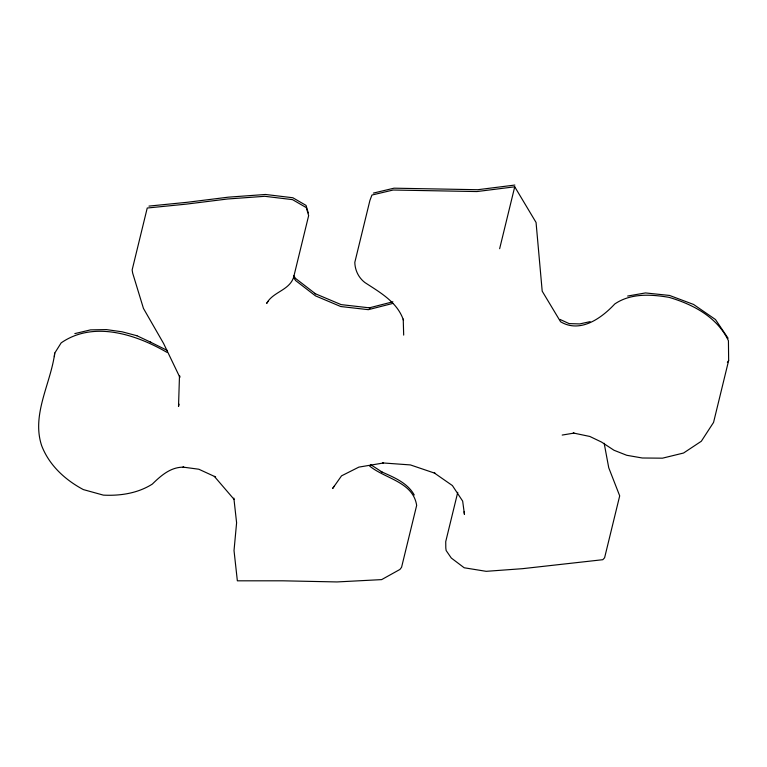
<?xml version="1.0" encoding="UTF-8"?>
<svg xmlns="http://www.w3.org/2000/svg" width="767" height="767" viewBox="0 0 767 767"><rect width="100%" height="100%" fill="white"/><g stroke="black" fill="none" stroke-linecap="round" stroke-linejoin="round"><path stroke-width="1.15" d="M179.478 375.964L178.519 406.481L179.075 404.19M54.371 356.626L54.725 353.117L61.159 342.878C93.478 320.443 135.874 334.374 166.899 352.331M54.725 353.117C50.795 383.625 31.313 414.477 41.648 445.637C49.174 465.272 65.109 479.883 83.363 489.595L103.363 495.127C120.342 495.961 137.715 493.334 152.297 484.111C161.041 475.55 170.811 466.882 183.84 467.17L182.901 467.093L198.816 469.231L215.623 476.959M499.643 248.709L514.734 186.803L476.911 191.558L393.116 190.024L371.937 195.048L369.905 200.455L354.814 262.372C355.016 270.281 358.553 277.644 364.862 282.515C380.048 292.476 397.44 302.045 403.528 320.405M457.755 492.309L445.732 541.617L445.809 548.06L446.145 550.533L451.293 558.031L464.188 567.772L486.192 571.329L522.452 568.683L602.814 559.699L604.607 557.762L619.698 495.856L608.749 467.784L604.166 443.268M514.734 186.803L536.056 222.459L542.202 291.182L560.572 321.757C580.255 333.53 601.443 318.276 614.779 303.972C630.771 293.08 650.838 294.279 669.035 297.347C693.157 304.413 717.193 317.097 728.429 340.74L728.65 360.5L713.559 422.416L701.326 441.246L683.56 453.019L662.477 458.177L642.295 457.995L626.725 455.282L613.955 450.239L601.539 442.07L589.823 436.461L573.256 432.991L574.052 433.096L562.192 435.062M727.375 362.475L728.65 360.5M334.211 486.211L332.638 488.483L341.536 475.847L358.87 467.113L383.538 462.971L382.484 462.913L410.431 464.927L435.071 473.287L434.285 472.961L452.396 485.559L462.664 501.119L464.457 514.446L464.112 511.733M268.22 301.172L266.676 303.387C272.927 291.776 288.996 290.607 293.56 277.539L308.65 215.623L306.282 207.617L292.505 199.631L264.778 196.304L227.511 198.998L186.419 204.118L147.235 208.02L132.145 269.936L132.653 273.062L143.448 308.411L163.601 343.501L179.852 377.326L179.622 375.638M369.215 307.864L392.877 301.805M392.762 303.435L368.352 309.676L340.749 306.532L315.448 295.851L295.659 280.597L293.703 277.616M373.376 193.092L394.017 188.183L477.764 189.717L514.849 185.058M74.83 333.607L90.535 329.877L106.345 329.589L122.106 331.804L136.89 335.716M590.12 321.641L579.756 323.923L569.133 323.607L559.977 319.417M627.655 296.043L645.459 292.936L669.543 295.448L693.56 304.441L715.467 319.523L728.094 338.257M148.971 206.093L187.33 202.277L228.403 197.157L265.526 194.473L292.841 197.752L306.052 205.403L308.276 212.91M370.327 307.941L341.123 304.614L314.585 293.416M150.207 341.996L167.264 350.442M381.247 471.676C393.557 477.227 407.315 482.558 414.266 495.012M136.516 335.543L150.936 342.331M370.499 464.505L382.139 472.088M369.569 465.991C385.13 478.829 413.039 481.791 416.663 505.386L401.572 567.292L399.914 569.459L381.659 579.612L336.972 581.942L282.812 580.811L237.358 580.82L234.021 550.562L236.6 522.787L233.858 498.109M315.553 293.847L295.506 278.392L293.627 275.545M214.329 476.365L234.04 499.336M403.231 319.043L403.682 335.112"/></g></svg>
